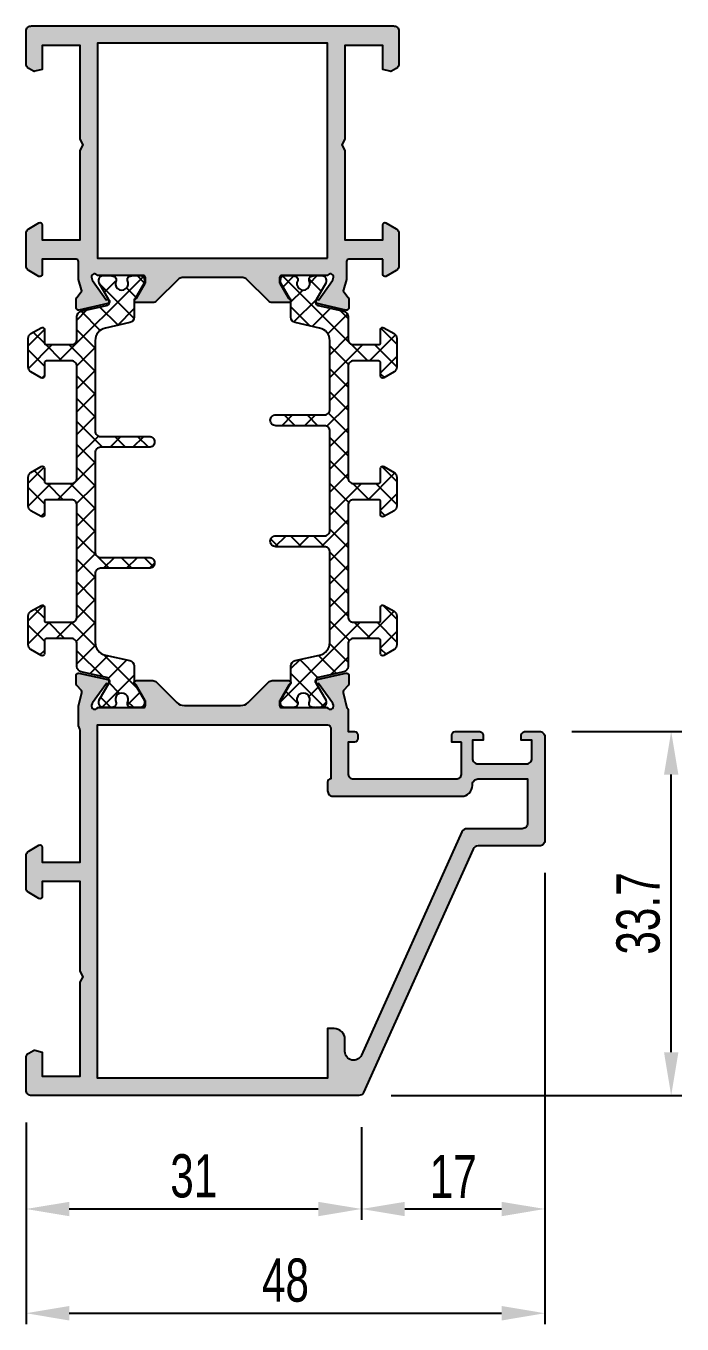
# Model space of a CAD drawing. Header units: millimetres. Extents: x -158 to 6343, y 4572 to 7765.
# Drawn here: x 3353.3 to 3414, y 5376.3 to 5496.4 of the extents above; entities that cross this region are included whole.
import ezdxf

# ---------------------------------------------------------------- set-up
doc = ezdxf.new("R2010")
doc.units = ezdxf.units.MM
doc.header["$LTSCALE"] = 0.2
for name, color, linetype in [('REYNAERS', 7, 'Continuous'), ('RI-DIMENSION', 7, 'Continuous'), ('RI-HATCH-PI', 4, 'Continuous'), ('RI-PROFILE', 7, 'Continuous')]:
    doc.layers.add(name, color=color, linetype=linetype)
doc.styles.add('T7', font='arial.ttf', dxfattribs={"width": 0.7})
doc.dimstyles.new('SCHAAL1OP1', dxfattribs={"dimscale": 0, "dimtxt": 2, "dimasz": 2, "dimexe": 0.5, "dimexo": 1.5, "dimgap": 0.5, "dimtad": 1, "dimdec": 1, "dimzin": 9, "dimdsep": 46, "dimtxsty": 'T7', "dimcen": 2.5, "dimclrd": 256, "dimclre": 256, "dimclrt": 256, "dimadec": 1, "dimazin": 2, "dimtfac": 1, "dimtdec": 1, "dimtmove": 0, "dimatfit": 3, "dimfxl": 1, "dimtolj": 1, "dimtzin": 9, "dimlwd": -1, "dimlwe": -1, "dimarcsym": 0})

# ---------------------------------------------------------------- blocks, each defined once
blk = doc.blocks.new('0000773R')
at = {"layer": 'RI-HATCH-PI'}
h = blk.add_hatch(dxfattribs=at)
h.set_pattern_fill('_U', color=256, scale=1.5, angle=225, style=0, double=1, pattern_type=0)
h.set_pattern_definition([(225, (101.2278, 346.5722), (1.06066, -1.06066), []), (315, (101.2278, 346.5722), (1.06066, 1.06066), [])])
edge = h.paths.add_edge_path()
edge.add_line((4.55, 16.4), (4.55, 20))
edge.add_line((4.55, 20), (4.55, 25.6))
edge.add_arc((4.05, 25.6), 0.5, 359.9999, 449.9999)
edge.add_line((4.05, 26.1), (-0.45, 26.1))
edge.add_arc((-0.45, 26.6), 0.5, 179.9999, 269.9999, ccw=False)
edge.add_arc((-0.45, 26.6), 0.5, 89.9999, 179.9999, ccw=False)
edge.add_line((-0.45, 27.1), (4.05, 27.1))
edge.add_arc((4.05, 27.6), 0.5, 269.9985, 359.9985)
edge.add_line((4.55, 27.6), (4.55, 33.97))
edge.add_arc((3.35, 33.97), 1.2, 359.9985, 437.5001)
edge.add_line((3.61, 35.14), (1.34, 35.64))
edge.add_arc((1.45, 36.13), 0.5, 180.0221, 257.5001, ccw=False)
edge.add_line((0.95, 36.13), (0.95, 37.61))
edge.add_arc((0.65, 37.61), 0.3, 0.0001, 30.0001)
edge.add_line((0.91, 37.76), (0.03, 39.29))
edge.add_arc((0.2, 39.39), 0.2, 180.0001, 210.0001, ccw=False)
edge.add_line((0, 39.39), (0, 39.6))
edge.add_arc((0.4, 39.6), 0.4, 90.0001, 180.0001, ccw=False)
edge.add_line((0.4, 40), (0.98, 40))
edge.add_arc((0.98, 39.8), 0.2, 79.7779, 90.0001, ccw=False)
edge.add_arc((2.1, 46), 6.1, 259.7779, 262.5937)
edge.add_arc((1.28, 39.65), 0.3, 0.0001, 82.5937, ccw=False)
edge.add_line((1.58, 39.65), (1.58, 39.54))
edge.add_arc((2.1, 39.25), 0.6, 151.0451, 388.9551)
edge.add_line((2.63, 39.54), (2.63, 39.65))
edge.add_arc((2.93, 39.65), 0.3, 97.4065, 180.0001, ccw=False)
edge.add_arc((2.1, 46), 6.1, 277.4065, 280.2223)
edge.add_arc((3.22, 39.8), 0.2, 90.0001, 100.2223, ccw=False)
edge.add_line((3.22, 40), (3.8, 40))
edge.add_arc((3.8, 39.6), 0.4, 0.0001, 90.0001, ccw=False)
edge.add_line((4.2, 39.6), (4.2, 39.39))
edge.add_arc((4, 39.39), 0.2, -29.9999, 0.0001, ccw=False)
edge.add_line((4.17, 39.29), (3.29, 37.76))
edge.add_arc((3.55, 37.61), 0.3, 150.0001, 180.0001)
edge.add_line((3.25, 37.61), (3.25, 37.51))
edge.add_arc((3.55, 37.51), 0.3, 180.1146, 257.5001)
edge.add_line((3.49, 37.21), (5.86, 36.69))
edge.add_arc((5.75, 36.2), 0.5, 0.0001, 77.5001, ccw=False)
edge.add_line((6.25, 36.2), (6.25, 34.1))
edge.add_arc((6.75, 34.1), 0.5, 179.9739, 269.9739)
edge.add_line((6.75, 33.6), (9.05, 33.6))
edge.add_arc((9.05, 33.8), 0.2, 270.0001, 360.0001)
edge.add_line((9.25, 33.8), (9.25, 35))
edge.add_arc((9.45, 35), 0.2, 60.0001, 180.0001, ccw=False)
edge.add_line((9.55, 35.17), (10.5, 34.62))
edge.add_arc((10.25, 34.19), 0.5, 0.0001, 60.0001, ccw=False)
edge.add_line((10.75, 34.19), (10.75, 31.51))
edge.add_arc((10.25, 31.51), 0.5, -59.9999, 0.0001, ccw=False)
edge.add_line((10.5, 31.08), (9.55, 30.53))
edge.add_arc((9.45, 30.7), 0.2, 180.0001, 300.0001, ccw=False)
edge.add_line((9.25, 30.7), (9.25, 31.9))
edge.add_arc((9.05, 31.9), 0.2, 0.0001, 90.0001)
edge.add_line((9.05, 32.1), (6.75, 32.1))
edge.add_arc((6.75, 31.6), 0.5, 90.0001, 180.0001)
edge.add_line((6.25, 31.6), (6.25, 21.25))
edge.add_arc((6.75, 21.25), 0.5, 180.0001, 270.0001)
edge.add_line((6.75, 20.75), (9.05, 20.75))
edge.add_arc((9.05, 20.95), 0.2, 270.0001, 360.0001)
edge.add_line((9.25, 20.95), (9.25, 22.15))
edge.add_arc((9.45, 22.15), 0.2, 60.0001, 180.0001, ccw=False)
edge.add_line((9.55, 22.32), (10.5, 21.77))
edge.add_arc((10.25, 21.34), 0.5, 0.0001, 60.0001, ccw=False)
edge.add_line((10.75, 21.34), (10.75, 20))
edge.add_line((10.75, 20), (10.75, 18.66))
edge.add_arc((10.25, 18.66), 0.5, 299.9999, 359.9999, ccw=False)
edge.add_line((10.5, 18.23), (9.55, 17.68))
edge.add_arc((9.45, 17.85), 0.2, 179.9999, 299.9999, ccw=False)
edge.add_line((9.25, 17.85), (9.25, 19.05))
edge.add_arc((9.05, 19.05), 0.2, 359.9999, 449.9999)
edge.add_line((9.05, 19.25), (6.75, 19.25))
edge.add_arc((6.75, 18.75), 0.5, 89.9999, 179.9999)
edge.add_line((6.25, 18.75), (6.25, 8.4))
edge.add_arc((6.75, 8.4), 0.5, 179.9999, 269.9999)
edge.add_line((6.75, 7.9), (9.05, 7.9))
edge.add_arc((9.05, 8.1), 0.2, 269.9999, 359.9999)
edge.add_line((9.25, 8.1), (9.25, 9.3))
edge.add_arc((9.45, 9.3), 0.2, 59.9999, 179.9999, ccw=False)
edge.add_line((9.55, 9.47), (10.5, 8.92))
edge.add_arc((10.25, 8.49), 0.5, -0.0001, 59.9999, ccw=False)
edge.add_line((10.75, 8.49), (10.75, 5.81))
edge.add_arc((10.25, 5.81), 0.5, 299.9999, 359.9999, ccw=False)
edge.add_line((10.5, 5.38), (9.55, 4.83))
edge.add_arc((9.45, 5), 0.2, 179.9999, 299.9999, ccw=False)
edge.add_line((9.25, 5), (9.25, 6.2))
edge.add_arc((9.05, 6.2), 0.2, 359.9999, 449.9999)
edge.add_line((9.05, 6.4), (6.75, 6.4))
edge.add_arc((6.75, 5.9), 0.5, 89.9999, 179.9999)
edge.add_line((6.25, 5.9), (6.25, 3.8))
edge.add_arc((5.75, 3.8), 0.5, 282.4999, 359.9999, ccw=False)
edge.add_line((5.86, 3.31), (3.49, 2.79))
edge.add_arc((3.55, 2.49), 0.3, 102.4999, 179.8854)
edge.add_line((3.25, 2.49), (3.25, 2.39))
edge.add_arc((3.55, 2.39), 0.3, 179.9999, 209.9999)
edge.add_line((3.29, 2.24), (4.17, 0.71))
edge.add_arc((4, 0.61), 0.2, -0.0001, 29.9999, ccw=False)
edge.add_line((4.2, 0.61), (4.2, 0.4))
edge.add_arc((3.8, 0.4), 0.4, 269.9999, 359.9999, ccw=False)
edge.add_line((3.8, 0), (3.22, 0))
edge.add_arc((3.22, 0.2), 0.2, 259.7777, 269.9999, ccw=False)
edge.add_arc((2.1, -6), 6.1, 79.7777, 82.5935)
edge.add_arc((2.93, 0.35), 0.3, 179.9999, 262.5935, ccw=False)
edge.add_line((2.63, 0.35), (2.63, 0.46))
edge.add_arc((2.1, 0.75), 0.6, 331.0449, 568.9549)
edge.add_line((1.58, 0.46), (1.58, 0.35))
edge.add_arc((1.28, 0.35), 0.3, 277.4063, 359.9999, ccw=False)
edge.add_arc((2.1, -6), 6.1, 97.4063, 100.2221)
edge.add_arc((0.98, 0.2), 0.2, 269.9999, 280.2221, ccw=False)
edge.add_line((0.98, 0), (0.4, 0))
edge.add_arc((0.4, 0.4), 0.4, 179.9999, 269.9999, ccw=False)
edge.add_line((0, 0.4), (0, 0.61))
edge.add_arc((0.2, 0.61), 0.2, 149.9999, 179.9999, ccw=False)
edge.add_line((0.03, 0.71), (0.91, 2.24))
edge.add_arc((0.65, 2.39), 0.3, 329.9999, 359.9999)
edge.add_line((0.95, 2.39), (0.95, 3.87))
edge.add_arc((1.45, 3.87), 0.5, 102.4999, 179.982, ccw=False)
edge.add_line((1.34, 4.36), (3.61, 4.86))
edge.add_arc((3.35, 6.03), 1.2, 282.4999, 360.001)
edge.add_line((4.55, 6.03), (4.55, 14.4))
edge.add_arc((4.05, 14.4), 0.5, 0.001, 90.001)
edge.add_line((4.05, 14.9), (-0.45, 14.9))
edge.add_arc((-0.45, 15.4), 0.5, 179.9999, 269.9999, ccw=False)
edge.add_arc((-0.45, 15.4), 0.5, 89.9999, 179.9999, ccw=False)
edge.add_line((-0.45, 15.9), (4.05, 15.9))
edge.add_arc((4.05, 16.4), 0.5, 269.9999, 359.9999)
at = {"layer": 'RI-PROFILE', "transparency": 33554687}
blk.add_lwpolyline([(4.55, 16.4), (4.55, 20), (4.55, 25.6, 0.414214), (4.05, 26.1), (-0.45, 26.1, -0.414214), (-0.95, 26.6, -0.414214), (-0.45, 27.1), (4.05, 27.1, 0.414214), (4.55, 27.6), (4.55, 33.97, 0.351673), (3.61, 35.14), (1.34, 35.64, -0.351557), (0.95, 36.13), (0.95, 37.61, 0.131652), (0.91, 37.76), (0.03, 39.29, -0.131652), (0, 39.39), (0, 39.6, -0.414214), (0.4, 40), (0.98, 40, -0.044632), (1.02, 40, 0.012287), (1.31, 39.95, -0.37684), (1.58, 39.65), (1.58, 39.54, 1.69614), (2.63, 39.54), (2.63, 39.65, -0.37684), (2.89, 39.95, 0.012287), (3.18, 40, -0.044632), (3.22, 40), (3.8, 40, -0.414214), (4.2, 39.6), (4.2, 39.39, -0.131652), (4.17, 39.29), (3.29, 37.76, 0.131652), (3.25, 37.61), (3.25, 37.51, 0.351104), (3.49, 37.21), (5.86, 36.69, -0.351665), (6.25, 36.2), (6.25, 34.1, 0.414214), (6.75, 33.6), (9.05, 33.6, 0.414214), (9.25, 33.8), (9.25, 35, -0.57735), (9.55, 35.17), (10.5, 34.62, -0.267949), (10.75, 34.19), (10.75, 31.51, -0.267949), (10.5, 31.08), (9.55, 30.53, -0.57735), (9.25, 30.7), (9.25, 31.9, 0.414214), (9.05, 32.1), (6.75, 32.1, 0.414214), (6.25, 31.6), (6.25, 21.25, 0.414214), (6.75, 20.75), (9.05, 20.75, 0.414214), (9.25, 20.95), (9.25, 22.15, -0.57735), (9.55, 22.32), (10.5, 21.77, -0.267949), (10.75, 21.34), (10.75, 20), (10.75, 18.66, -0.267949), (10.5, 18.23), (9.55, 17.68, -0.57735), (9.25, 17.85), (9.25, 19.05, 0.414214), (9.05, 19.25), (6.75, 19.25, 0.414214), (6.25, 18.75), (6.25, 8.4, 0.414214), (6.75, 7.9), (9.05, 7.9, 0.414214), (9.25, 8.1), (9.25, 9.3, -0.57735), (9.55, 9.47), (10.5, 8.92, -0.267949), (10.75, 8.49), (10.75, 5.81, -0.267949), (10.5, 5.38), (9.55, 4.83, -0.57735), (9.25, 5), (9.25, 6.2, 0.414214), (9.05, 6.4), (6.75, 6.4, 0.414214), (6.25, 5.9), (6.25, 3.8, -0.351665), (5.86, 3.31), (3.49, 2.79, 0.351104), (3.25, 2.49), (3.25, 2.39, 0.131652), (3.29, 2.24), (4.17, 0.71, -0.131652), (4.2, 0.61), (4.2, 0.4, -0.414214), (3.8, 0), (3.22, 0, -0.044632), (3.18, 0, 0.012287), (2.89, 0.05, -0.37684), (2.63, 0.35), (2.63, 0.46, 1.69614), (1.58, 0.46), (1.58, 0.35, -0.37684), (1.31, 0.05, 0.012287), (1.02, 0, -0.044632), (0.98, 0), (0.4, 0, -0.414214), (0, 0.4), (0, 0.61, -0.131652), (0.03, 0.71), (0.91, 2.24, 0.131652), (0.95, 2.39), (0.95, 3.87, -0.351577), (1.34, 4.36), (3.61, 4.86, 0.35167), (4.55, 6.03), (4.55, 14.4, 0.414214), (4.05, 14.9), (-0.45, 14.9, -0.414214), (-0.95, 15.4, -0.414214), (-0.45, 15.9), (4.05, 15.9, 0.414214)], format="xyb", close=True, dxfattribs=at)
blk = doc.blocks.new('0000773L')
at = {"layer": 'RI-HATCH-PI'}
h = blk.add_hatch(dxfattribs=at)
h.set_pattern_fill('_U', color=256, scale=1.5, angle=45, style=0, double=1, pattern_type=0)
h.set_pattern_definition([(45, (-101.2278, -306.572), (-1.06066, 1.06066), []), (135, (-101.2278, -306.572), (-1.06066, -1.06066), [])])
edge = h.paths.add_edge_path()
edge.add_line((-4.55, 23.6), (-4.55, 20))
edge.add_line((-4.55, 20), (-4.55, 14.4))
edge.add_arc((-4.05, 14.4), 0.5, 179.9999, 269.9999)
edge.add_line((-4.05, 13.9), (0.45, 13.9))
edge.add_arc((0.45, 13.4), 0.5, -0.0001, 89.9999, ccw=False)
edge.add_arc((0.45, 13.4), 0.5, 269.9999, 359.9999, ccw=False)
edge.add_line((0.45, 12.9), (-4.05, 12.9))
edge.add_arc((-4.05, 12.4), 0.5, 89.9985, 179.9985)
edge.add_line((-4.55, 12.4), (-4.55, 6.03))
edge.add_arc((-3.35, 6.03), 1.2, 179.9985, 257.5001)
edge.add_line((-3.61, 4.86), (-1.34, 4.36))
edge.add_arc((-1.45, 3.87), 0.5, 0.0221, 77.5001, ccw=False)
edge.add_line((-0.95, 3.87), (-0.95, 2.39))
edge.add_arc((-0.65, 2.39), 0.3, 180.0001, 210.0001)
edge.add_line((-0.91, 2.24), (-0.03, 0.71))
edge.add_arc((-0.2, 0.61), 0.2, 0.0001, 30.0001, ccw=False)
edge.add_line((0, 0.61), (0, 0.4))
edge.add_arc((-0.4, 0.4), 0.4, -89.9999, 0.0001, ccw=False)
edge.add_line((-0.4, 0), (-0.98, 0))
edge.add_arc((-0.98, 0.2), 0.2, 259.7779, 270.0001, ccw=False)
edge.add_arc((-2.1, -6), 6.1, 79.7779, 82.5937)
edge.add_arc((-1.27, 0.35), 0.3, 180.0001, 262.5937, ccw=False)
edge.add_line((-1.57, 0.35), (-1.57, 0.46))
edge.add_arc((-2.1, 0.75), 0.6, 331.0451, 568.9551)
edge.add_line((-2.62, 0.46), (-2.62, 0.35))
edge.add_arc((-2.92, 0.35), 0.3, -82.5935, 0.0001, ccw=False)
edge.add_arc((-2.1, -6), 6.1, 97.4065, 100.2223)
edge.add_arc((-3.22, 0.2), 0.2, 270.0001, 280.2223, ccw=False)
edge.add_line((-3.22, 0), (-3.8, 0))
edge.add_arc((-3.8, 0.4), 0.4, 180.0001, 270.0001, ccw=False)
edge.add_line((-4.2, 0.4), (-4.2, 0.61))
edge.add_arc((-4, 0.61), 0.2, 150.0001, 180.0001, ccw=False)
edge.add_line((-4.17, 0.71), (-3.29, 2.24))
edge.add_arc((-3.55, 2.39), 0.3, 330.0001, 360.0001)
edge.add_line((-3.25, 2.39), (-3.25, 2.49))
edge.add_arc((-3.55, 2.49), 0.3, 0.1146, 77.5001)
edge.add_line((-3.49, 2.79), (-5.86, 3.31))
edge.add_arc((-5.75, 3.8), 0.5, 180.0001, 257.5001, ccw=False)
edge.add_line((-6.25, 3.8), (-6.25, 5.9))
edge.add_arc((-6.75, 5.9), 0.5, 359.9739, 449.9739)
edge.add_line((-6.75, 6.4), (-9.05, 6.4))
edge.add_arc((-9.05, 6.2), 0.2, 90.0001, 180.0001)
edge.add_line((-9.25, 6.2), (-9.25, 5))
edge.add_arc((-9.45, 5), 0.2, -119.9999, 0.0001, ccw=False)
edge.add_line((-9.55, 4.83), (-10.5, 5.38))
edge.add_arc((-10.25, 5.81), 0.5, 180.0001, 240.0001, ccw=False)
edge.add_line((-10.75, 5.81), (-10.75, 8.49))
edge.add_arc((-10.25, 8.49), 0.5, 120.0001, 180.0001, ccw=False)
edge.add_line((-10.5, 8.92), (-9.55, 9.47))
edge.add_arc((-9.45, 9.3), 0.2, 0.0001, 120.0001, ccw=False)
edge.add_line((-9.25, 9.3), (-9.25, 8.1))
edge.add_arc((-9.05, 8.1), 0.2, 180.0001, 270.0001)
edge.add_line((-9.05, 7.9), (-6.75, 7.9))
edge.add_arc((-6.75, 8.4), 0.5, 270.0001, 360.0001)
edge.add_line((-6.25, 8.4), (-6.25, 18.75))
edge.add_arc((-6.75, 18.75), 0.5, 0.0001, 90.0001)
edge.add_line((-6.75, 19.25), (-9.05, 19.25))
edge.add_arc((-9.05, 19.05), 0.2, 90.0001, 180.0001)
edge.add_line((-9.25, 19.05), (-9.25, 17.85))
edge.add_arc((-9.45, 17.85), 0.2, -119.9999, 0.0001, ccw=False)
edge.add_line((-9.55, 17.68), (-10.5, 18.23))
edge.add_arc((-10.25, 18.66), 0.5, 180.0001, 240.0001, ccw=False)
edge.add_line((-10.75, 18.66), (-10.75, 20))
edge.add_line((-10.75, 20), (-10.75, 21.34))
edge.add_arc((-10.25, 21.34), 0.5, 119.9999, 179.9999, ccw=False)
edge.add_line((-10.5, 21.77), (-9.55, 22.32))
edge.add_arc((-9.45, 22.15), 0.2, -0.0001, 119.9999, ccw=False)
edge.add_line((-9.25, 22.15), (-9.25, 20.95))
edge.add_arc((-9.05, 20.95), 0.2, 179.9999, 269.9999)
edge.add_line((-9.05, 20.75), (-6.75, 20.75))
edge.add_arc((-6.75, 21.25), 0.5, 269.9999, 359.9999)
edge.add_line((-6.25, 21.25), (-6.25, 31.6))
edge.add_arc((-6.75, 31.6), 0.5, 359.9999, 449.9999)
edge.add_line((-6.75, 32.1), (-9.05, 32.1))
edge.add_arc((-9.05, 31.9), 0.2, 89.9999, 179.9999)
edge.add_line((-9.25, 31.9), (-9.25, 30.7))
edge.add_arc((-9.45, 30.7), 0.2, 239.9999, 359.9999, ccw=False)
edge.add_line((-9.55, 30.53), (-10.5, 31.08))
edge.add_arc((-10.25, 31.51), 0.5, 179.9999, 239.9999, ccw=False)
edge.add_line((-10.75, 31.51), (-10.75, 34.19))
edge.add_arc((-10.25, 34.19), 0.5, 119.9999, 179.9999, ccw=False)
edge.add_line((-10.5, 34.62), (-9.55, 35.17))
edge.add_arc((-9.45, 35), 0.2, -0.0001, 119.9999, ccw=False)
edge.add_line((-9.25, 35), (-9.25, 33.8))
edge.add_arc((-9.05, 33.8), 0.2, 179.9999, 269.9999)
edge.add_line((-9.05, 33.6), (-6.75, 33.6))
edge.add_arc((-6.75, 34.1), 0.5, 269.9999, 359.9999)
edge.add_line((-6.25, 34.1), (-6.25, 36.2))
edge.add_arc((-5.75, 36.2), 0.5, 102.4999, 179.9999, ccw=False)
edge.add_line((-5.86, 36.69), (-3.49, 37.21))
edge.add_arc((-3.55, 37.51), 0.3, 282.4999, 359.8854)
edge.add_line((-3.25, 37.51), (-3.25, 37.61))
edge.add_arc((-3.55, 37.61), 0.3, 359.9999, 389.9999)
edge.add_line((-3.29, 37.76), (-4.17, 39.29))
edge.add_arc((-4, 39.39), 0.2, 179.9999, 209.9999, ccw=False)
edge.add_line((-4.2, 39.39), (-4.2, 39.6))
edge.add_arc((-3.8, 39.6), 0.4, 89.9999, 179.9999, ccw=False)
edge.add_line((-3.8, 40), (-3.22, 40))
edge.add_arc((-3.22, 39.8), 0.2, 79.7777, 89.9999, ccw=False)
edge.add_arc((-2.1, 46), 6.1, 259.7777, 262.5935)
edge.add_arc((-2.92, 39.65), 0.3, -0.0001, 82.5935, ccw=False)
edge.add_line((-2.62, 39.65), (-2.62, 39.54))
edge.add_arc((-2.1, 39.25), 0.6, 151.0449, 388.9549)
edge.add_line((-1.57, 39.54), (-1.57, 39.65))
edge.add_arc((-1.27, 39.65), 0.3, 97.4063, 179.9999, ccw=False)
edge.add_arc((-2.1, 46), 6.1, 277.4063, 280.2221)
edge.add_arc((-0.98, 39.8), 0.2, 89.9999, 100.2221, ccw=False)
edge.add_line((-0.98, 40), (-0.4, 40))
edge.add_arc((-0.4, 39.6), 0.4, -0.0001, 89.9999, ccw=False)
edge.add_line((0, 39.6), (0, 39.39))
edge.add_arc((-0.2, 39.39), 0.2, 329.9999, 359.9999, ccw=False)
edge.add_line((-0.03, 39.29), (-0.91, 37.76))
edge.add_arc((-0.65, 37.61), 0.3, 149.9999, 179.9999)
edge.add_line((-0.95, 37.61), (-0.95, 36.13))
edge.add_arc((-1.45, 36.13), 0.5, 282.4999, 359.982, ccw=False)
edge.add_line((-1.34, 35.64), (-3.61, 35.14))
edge.add_arc((-3.35, 33.97), 1.2, 102.4999, 180.001)
edge.add_line((-4.55, 33.97), (-4.55, 25.6))
edge.add_arc((-4.05, 25.6), 0.5, 180.001, 270.001)
edge.add_line((-4.05, 25.1), (0.45, 25.1))
edge.add_arc((0.45, 24.6), 0.5, -0.0001, 89.9999, ccw=False)
edge.add_arc((0.45, 24.6), 0.5, 269.9999, 359.9999, ccw=False)
edge.add_line((0.45, 24.1), (-4.05, 24.1))
edge.add_arc((-4.05, 23.6), 0.5, 89.9999, 179.9999)
at = {"layer": 'RI-PROFILE', "transparency": 33554687}
blk.add_lwpolyline([(-4.55, 23.6), (-4.55, 20), (-4.55, 14.4, 0.414214), (-4.05, 13.9), (0.45, 13.9, -0.414214), (0.95, 13.4, -0.414214), (0.45, 12.9), (-4.05, 12.9, 0.414214), (-4.55, 12.4), (-4.55, 6.03, 0.351673), (-3.61, 4.86), (-1.34, 4.36, -0.351557), (-0.95, 3.87), (-0.95, 2.39, 0.131652), (-0.91, 2.24), (-0.03, 0.71, -0.131652), (0, 0.61), (0, 0.4, -0.414214), (-0.4, 0), (-0.98, 0, -0.044632), (-1.02, 0, 0.012287), (-1.31, 0.05, -0.37684), (-1.57, 0.35), (-1.57, 0.46, 1.69614), (-2.62, 0.46), (-2.62, 0.35, -0.37684), (-2.89, 0.05, 0.012287), (-3.18, 0, -0.044632), (-3.22, 0), (-3.8, 0, -0.414214), (-4.2, 0.4), (-4.2, 0.61, -0.131652), (-4.17, 0.71), (-3.29, 2.24, 0.131652), (-3.25, 2.39), (-3.25, 2.49, 0.351104), (-3.49, 2.79), (-5.86, 3.31, -0.351665), (-6.25, 3.8), (-6.25, 5.9, 0.414214), (-6.75, 6.4), (-9.05, 6.4, 0.414214), (-9.25, 6.2), (-9.25, 5, -0.57735), (-9.55, 4.83), (-10.5, 5.38, -0.267949), (-10.75, 5.81), (-10.75, 8.49, -0.267949), (-10.5, 8.92), (-9.55, 9.47, -0.57735), (-9.25, 9.3), (-9.25, 8.1, 0.414214), (-9.05, 7.9), (-6.75, 7.9, 0.414214), (-6.25, 8.4), (-6.25, 18.75, 0.414214), (-6.75, 19.25), (-9.05, 19.25, 0.414214), (-9.25, 19.05), (-9.25, 17.85, -0.57735), (-9.55, 17.68), (-10.5, 18.23, -0.267949), (-10.75, 18.66), (-10.75, 20), (-10.75, 21.34, -0.267949), (-10.5, 21.77), (-9.55, 22.32, -0.57735), (-9.25, 22.15), (-9.25, 20.95, 0.414214), (-9.05, 20.75), (-6.75, 20.75, 0.414214), (-6.25, 21.25), (-6.25, 31.6, 0.414214), (-6.75, 32.1), (-9.05, 32.1, 0.414214), (-9.25, 31.9), (-9.25, 30.7, -0.57735), (-9.55, 30.53), (-10.5, 31.08, -0.267949), (-10.75, 31.51), (-10.75, 34.19, -0.267949), (-10.5, 34.62), (-9.55, 35.17, -0.57735), (-9.25, 35), (-9.25, 33.8, 0.414214), (-9.05, 33.6), (-6.75, 33.6, 0.414214), (-6.25, 34.1), (-6.25, 36.2, -0.351665), (-5.86, 36.69), (-3.49, 37.21, 0.351104), (-3.25, 37.51), (-3.25, 37.61, 0.131652), (-3.29, 37.76), (-4.17, 39.29, -0.131652), (-4.2, 39.39), (-4.2, 39.6, -0.414214), (-3.8, 40), (-3.22, 40, -0.044632), (-3.18, 40, 0.012287), (-2.89, 39.95, -0.37684), (-2.62, 39.65), (-2.62, 39.54, 1.69614), (-1.57, 39.54), (-1.57, 39.65, -0.37684), (-1.31, 39.95, 0.012287), (-1.02, 40, -0.044632), (-0.98, 40), (-0.4, 40, -0.414214), (0, 39.6), (0, 39.39, -0.131652), (-0.03, 39.29), (-0.91, 37.76, 0.131652), (-0.95, 37.61), (-0.95, 36.13, -0.351577), (-1.34, 35.64), (-3.61, 35.14, 0.35167), (-4.55, 33.97), (-4.55, 25.6, 0.414214), (-4.05, 25.1), (0.45, 25.1, -0.414214), (0.95, 24.6, -0.414214), (0.45, 24.1), (-4.05, 24.1, 0.414214)], format="xyb", close=True, dxfattribs=at)
blk = doc.blocks.new('4I30083')
at = {"layer": 'RI-PROFILE'}
blk.add_lwpolyline([(33, 77.4), (29.85, 77.4, 0.414213), (29.65, 77.2), (29.65, 75.52), (29.36, 74.57, 0.244698), (29.39, 74.38), (29.8, 73.86, -0.172618), (29.85, 73.73), (29.85, 72.9, -0.479614), (29.6, 72.7), (26.92, 73.3, -1.238312), (27.09, 73.65), (28.36, 75.44, 0.080897), (28.39, 75.5), (28.45, 75.75, 0.767327), (27.89, 75.9), (23.65, 75.9, 0.414214), (23.45, 75.7), (23.45, 75.28, 0.131652), (23.48, 75.18), (24.28, 73.8, -0.999998), (24.28, 73.4), (22.78, 73.4, -0.198912), (22.42, 73.54), (20.41, 75.55, 0.198912), (20.06, 75.7), (14.44, 75.7, 0.198912), (14.09, 75.55), (12.08, 73.54, -0.198912), (11.72, 73.4), (10.22, 73.4, -0.999998), (10.22, 73.8), (11.02, 75.18, 0.131652), (11.05, 75.28), (11.05, 75.7, 0.414214), (10.85, 75.9), (6.61, 75.9, 0.767327), (6.05, 75.75), (6.11, 75.5, 0.080897), (6.14, 75.44), (7.41, 73.65, -1.238312), (7.58, 73.3), (4.9, 72.7, -0.479614), (4.65, 72.9), (4.65, 73.73, -0.172618), (4.7, 73.86), (5.11, 74.38, 0.244698), (5.14, 74.57), (4.85, 75.52), (4.85, 77.2, 0.414213), (4.65, 77.4), (1.5, 77.4), (1.5, 76, -0.57735), (1.2, 75.82), (0.25, 76.37, -0.267949), (0, 76.8), (0, 79.79, -0.267949), (0.25, 80.22), (1.2, 80.77, -0.57735), (1.5, 80.6), (1.5, 79.2), (5, 79.2), (5, 87.48), (5.3, 88), (5, 88.52), (5, 97.2), (1.5, 97.2), (1.5, 94.98), (0.83, 94.8, -0.198912), (0.68, 94.82), (0.25, 95.07, -0.267949), (0, 95.5), (0, 98.5, -0.414214), (0.5, 99), (34, 99, -0.414214), (34.5, 98.5), (34.5, 95.5, -0.267949), (34.25, 95.07), (33.82, 94.82, -0.198912), (33.67, 94.8), (33, 94.98), (33, 97.2), (29.5, 97.2), (29.5, 88.52), (29.2, 88), (29.5, 87.48), (29.5, 79.2), (33, 79.2), (33, 80.6, -0.57735), (33.3, 80.77), (34.25, 80.22, -0.267949), (34.5, 79.79), (34.5, 76.8, -0.267949), (34.25, 76.37), (33.3, 75.82, -0.57735), (33, 76)], format="xyb", close=True, dxfattribs=at)
blk.add_lwpolyline([(27.9, 77.5), (27.9, 97.4), (6.6, 97.4), (6.6, 77.5)], close=True, dxfattribs=at)
blk = doc.blocks.new('4E30083')
at = {"layer": 'RI-PROFILE'}
for points in [[(40.3, 32.7), (39.4, 32.7), (39.4, 33.4, -0.414214), (39.7, 33.7), (41.9, 33.7, -0.414214), (42.3, 33.3), (42.3, 32.9), (41.3, 32.9), (41.3, 31.2, 0.414214), (41.8, 30.7), (46.3, 30.7, 0.414214), (46.8, 31.2), (46.8, 32.9), (45.8, 32.9), (45.8, 33.3, -0.414214), (46.2, 33.7), (47.5, 33.7, -0.414214), (48, 33.2), (48, 23.6, -0.414214), (47.5, 23.1), (41.82, 23.1, 0.296064), (41.37, 22.8), (31.23, 0.29, -0.295071), (30.78, 0), (0.5, 0, -0.414214), (0, 0.5), (0, 3.49, -0.267949), (0.25, 3.93), (0.68, 4.17, -0.198912), (0.83, 4.19), (1.5, 4.01), (1.5, 1.8), (5, 1.8), (5, 10.48), (5.3, 11), (5, 11.52), (5, 19.8), (1.5, 19.8), (1.5, 18.4, -0.57735), (1.2, 18.23), (0.25, 18.78, -0.267949), (0, 19.21), (0, 22.19, -0.267949), (0.25, 22.62), (1.2, 23.17, -0.57735), (1.5, 23), (1.5, 21.6), (5, 21.6), (5, 33.8, 0.198912), (4.85, 34.15), (4.85, 36.05), (5.16, 37.29, 0.263193), (5.12, 37.48), (4.71, 37.94, -0.185256), (4.65, 38.07), (4.65, 38.9, -0.479656), (4.9, 39.09), (7.58, 38.5, -1.178332), (7.43, 38.13), (6.14, 36.36, 0.083094), (6.11, 36.3), (6.06, 36.14, 0.892534), (6.61, 35.9), (10.85, 35.9, 0.414214), (11.05, 36.1), (11.05, 36.47, 0.131652), (11.02, 36.57), (10.2, 38, -1), (10.2, 38.4), (11.72, 38.4, -0.198912), (12.08, 38.25), (13.94, 36.39, 0.198912), (14.65, 36.1), (19.85, 36.1, 0.198912), (20.56, 36.39), (22.42, 38.25, -0.198912), (22.78, 38.4), (24.3, 38.4, -1), (24.3, 38), (23.48, 36.57, 0.131652), (23.45, 36.47), (23.45, 36.1, 0.414214), (23.65, 35.9), (27.89, 35.9, 0.892534), (28.44, 36.14), (28.39, 36.3, 0.083094), (28.36, 36.36), (27.07, 38.13, -1.178332), (26.92, 38.5), (29.6, 39.09, -0.479656), (29.85, 38.9), (29.85, 38.07, -0.185256), (29.79, 37.94), (29.38, 37.48, 0.263193), (29.34, 37.29), (29.69, 35.88, -0.278153), (29.8, 35.7), (29.8, 33.7), (30.4, 33.7, -0.414214), (30.7, 33.4), (30.7, 33, -0.414213), (30.4, 32.7), (29.8, 32.7), (29.8, 29.8, 0.414214), (30.3, 29.3), (39.8, 29.3, 0.414214), (40.3, 29.8)], [(40.33, 24.41), (31.03, 3.74, -0.808046), (29.5, 4.07), (29.5, 5.2, 0.414214), (28.5, 6.2), (27.9, 6.2), (27.9, 1.6), (6.6, 1.6), (6.6, 34.3), (27.9, 34.3, -0.414214), (28.2, 34), (28.2, 29.3, 0.4147), (27.9, 29), (27.9, 28.2, 0.414214), (28.4, 27.7), (40.3, 27.7, 0.414214), (41.3, 28.7), (41.3, 28.8, -0.414214), (41.8, 29.3), (46.4, 29.3), (46.4, 25.2, -0.414214), (45.9, 24.7), (40.79, 24.7, 0.295071)]]:
    blk.add_lwpolyline(points, format="xyb", close=True, dxfattribs=at)
blk = doc.blocks.new('4030083B')
for name, p in [('4I30083', (0, 0)), ('0000773L', (10.95, 35.9)), ('0000773R', (23.55, 35.9)), ('4E30083', (0, 0))]:
    blk.add_blockref(name, p)
blk = doc.blocks.new('*D42')
at = {"layer": 'Defpoints', "color": 0, "transparency": 16777216}
for p in [(3401.34, 5421), (3353.34, 5397.9), (3401.34, 5377.25)]:
    blk.add_point(p, dxfattribs=at)
at = {"layer": 'RI-DIMENSION', "color": 7, "transparency": 16777216}
for p, q in [((3401.34, 5418), (3401.34, 5376.25)), ((3353.34, 5394.9), (3353.34, 5376.25)), ((3357.34, 5377.25), (3397.34, 5377.25))]:
    blk.add_line(p, q, dxfattribs=at)
for points in [[(3357.34, 5377.92), (3357.34, 5376.58), (3353.34, 5377.25)], [(3397.34, 5377.92), (3397.34, 5376.58), (3401.34, 5377.25)]]:
    blk.add_solid(points, dxfattribs=at)
at = {"layer": 'RI-DIMENSION', "transparency": 16777216, "insert": (3377.34, 5380.29), "char_height": 4, "attachment_point": 5, "style": 'T7'}
blk.add_mtext('\\A1;48', dxfattribs=at)
blk = doc.blocks.new('*D43')
at = {"layer": 'Defpoints', "color": 0, "transparency": 16777216}
for p in [(3353.34, 5397.9), (3384.38, 5397.48), (3384.38, 5386.9)]:
    blk.add_point(p, dxfattribs=at)
at = {"layer": 'RI-DIMENSION', "color": 7, "transparency": 16777216}
for p, q in [((3353.34, 5394.9), (3353.34, 5385.9)), ((3384.38, 5394.48), (3384.38, 5385.9)), ((3357.34, 5386.9), (3380.38, 5386.9))]:
    blk.add_line(p, q, dxfattribs=at)
for points in [[(3357.34, 5387.56), (3357.34, 5386.23), (3353.34, 5386.9)], [(3380.38, 5387.56), (3380.38, 5386.23), (3384.38, 5386.9)]]:
    blk.add_solid(points, dxfattribs=at)
at = {"layer": 'RI-DIMENSION', "transparency": 16777216, "insert": (3368.86, 5389.94), "char_height": 4, "attachment_point": 5, "style": 'T7'}
blk.add_mtext('\\A1;31', dxfattribs=at)
blk = doc.blocks.new('*D44')
at = {"layer": 'Defpoints', "color": 0, "transparency": 16777216}
for p in [(3401.34, 5421), (3384.38, 5397.48), (3401.34, 5386.9)]:
    blk.add_point(p, dxfattribs=at)
at = {"layer": 'RI-DIMENSION', "color": 7, "transparency": 16777216}
for p, q in [((3401.34, 5418), (3401.34, 5385.9)), ((3384.38, 5394.48), (3384.38, 5385.9)), ((3388.38, 5386.9), (3397.34, 5386.9))]:
    blk.add_line(p, q, dxfattribs=at)
for points in [[(3388.38, 5387.56), (3388.38, 5386.23), (3384.38, 5386.9)], [(3397.34, 5387.56), (3397.34, 5386.23), (3401.34, 5386.9)]]:
    blk.add_solid(points, dxfattribs=at)
at = {"layer": 'RI-DIMENSION', "transparency": 16777216, "insert": (3392.86, 5389.91), "char_height": 4, "attachment_point": 5, "style": 'T7'}
blk.add_mtext('\\A1;17', dxfattribs=at)
blk = doc.blocks.new('*D45')
at = {"layer": 'Defpoints', "color": 0, "transparency": 16777216}
for p in [(3400.84, 5431.1), (3413.02, 5431.1), (3384.11, 5397.4)]:
    blk.add_point(p, dxfattribs=at)
at = {"layer": 'RI-DIMENSION', "color": 7, "transparency": 16777216}
for p, q in [((3403.84, 5431.1), (3414.02, 5431.1)), ((3413.02, 5401.4), (3413.02, 5427.1)), ((3387.11, 5397.4), (3414.02, 5397.4))]:
    blk.add_line(p, q, dxfattribs=at)
for points in [[(3412.36, 5427.1), (3413.69, 5427.1), (3413.02, 5431.1)], [(3412.36, 5401.4), (3413.69, 5401.4), (3413.02, 5397.4)]]:
    blk.add_solid(points, dxfattribs=at)
at = {"layer": 'RI-DIMENSION', "transparency": 16777216, "insert": (3409.98, 5414.25), "char_height": 4, "attachment_point": 5, "rotation": 90, "style": 'T7'}
blk.add_mtext('\\A1;33.7', dxfattribs=at)

msp = doc.modelspace()

# ---------------------------------------------------------------- hatches: boundary and pattern name
at = {"layer": 'REYNAERS'}
h = msp.add_hatch(color=256, dxfattribs=at)
h.dxf.hatch_style = 1
edge = h.paths.add_edge_path(flags=16)
edge.add_line((3393.67, 5421.8), (3384.37, 5401.14))
edge.add_arc((3383.64, 5401.47), 0.8, 180, 335.7593, ccw=False)
edge.add_line((3382.84, 5401.47), (3382.84, 5402.6))
edge.add_arc((3381.84, 5402.6), 1, 0, 90)
edge.add_line((3381.84, 5403.6), (3381.24, 5403.6))
edge.add_line((3381.24, 5403.6), (3381.24, 5399))
edge.add_line((3381.24, 5399), (3359.94, 5399))
edge.add_line((3359.94, 5399), (3359.94, 5431.7))
edge.add_line((3359.94, 5431.7), (3381.24, 5431.7))
edge.add_arc((3381.24, 5431.4), 0.3, 0, 90, ccw=False)
edge.add_line((3381.54, 5431.4), (3381.54, 5426.7))
edge.add_arc((3381.54, 5426.4), 0.3, 89.9047, 179.9999)
edge.add_line((3381.24, 5426.4), (3381.24, 5425.6))
edge.add_arc((3381.74, 5425.6), 0.5, 180, 270)
edge.add_line((3381.74, 5425.1), (3393.64, 5425.1))
edge.add_arc((3393.64, 5426.1), 1, 270, 360)
edge.add_line((3394.64, 5426.1), (3394.64, 5426.2))
edge.add_arc((3395.14, 5426.2), 0.5, 90, 180, ccw=False)
edge.add_line((3395.14, 5426.7), (3399.74, 5426.7))
edge.add_line((3399.74, 5426.7), (3399.74, 5422.6))
edge.add_arc((3399.24, 5422.6), 0.5, -90, 0, ccw=False)
edge.add_line((3399.24, 5422.1), (3394.13, 5422.1))
edge.add_arc((3394.13, 5421.6), 0.5, 90, 155.7593)
edge = h.paths.add_edge_path()
edge.add_line((3393.64, 5430.1), (3392.74, 5430.1))
edge.add_line((3392.74, 5430.1), (3392.74, 5430.8))
edge.add_arc((3393.04, 5430.8), 0.3, 90, 180, ccw=False)
edge.add_line((3393.04, 5431.1), (3395.24, 5431.1))
edge.add_arc((3395.24, 5430.7), 0.4, 0, 90, ccw=False)
edge.add_line((3395.64, 5430.7), (3395.64, 5430.3))
edge.add_line((3395.64, 5430.3), (3394.64, 5430.3))
edge.add_line((3394.64, 5430.3), (3394.64, 5428.6))
edge.add_arc((3395.14, 5428.6), 0.5, 180, 270)
edge.add_line((3395.14, 5428.1), (3399.64, 5428.1))
edge.add_arc((3399.64, 5428.6), 0.5, 270, 360)
edge.add_line((3400.14, 5428.6), (3400.14, 5430.3))
edge.add_line((3400.14, 5430.3), (3399.14, 5430.3))
edge.add_line((3399.14, 5430.3), (3399.14, 5430.7))
edge.add_arc((3399.54, 5430.7), 0.4, 90, 180, ccw=False)
edge.add_line((3399.54, 5431.1), (3400.84, 5431.1))
edge.add_arc((3400.84, 5430.6), 0.5, 0, 90, ccw=False)
edge.add_line((3401.34, 5430.6), (3401.34, 5421))
edge.add_arc((3400.84, 5421), 0.5, -90, 0, ccw=False)
edge.add_line((3400.84, 5420.5), (3395.16, 5420.5))
edge.add_arc((3395.16, 5420), 0.5, 90, 155.9685)
edge.add_line((3394.7, 5420.2), (3384.57, 5397.69))
edge.add_arc((3384.11, 5397.9), 0.5, 270, 335.7593, ccw=False)
edge.add_line((3384.11, 5397.4), (3353.84, 5397.4))
edge.add_arc((3353.84, 5397.9), 0.5, 180, 270, ccw=False)
edge.add_line((3353.34, 5397.9), (3353.34, 5400.89))
edge.add_arc((3353.84, 5400.89), 0.5, 120, 180, ccw=False)
edge.add_line((3353.59, 5401.33), (3354.01, 5401.57))
edge.add_arc((3354.11, 5401.4), 0.2, 75, 120, ccw=False)
edge.add_line((3354.17, 5401.59), (3354.84, 5401.41))
edge.add_line((3354.84, 5401.41), (3354.84, 5399.2))
edge.add_line((3354.84, 5399.2), (3358.34, 5399.2))
edge.add_line((3358.34, 5399.2), (3358.34, 5407.88))
edge.add_line((3358.34, 5407.88), (3358.64, 5408.4))
edge.add_line((3358.64, 5408.4), (3358.34, 5408.92))
edge.add_line((3358.34, 5408.92), (3358.34, 5417.2))
edge.add_line((3358.34, 5417.2), (3354.84, 5417.2))
edge.add_line((3354.84, 5417.2), (3354.84, 5415.8))
edge.add_arc((3354.64, 5415.8), 0.2, 240, 360, ccw=False)
edge.add_line((3354.54, 5415.63), (3353.59, 5416.17))
edge.add_arc((3353.84, 5416.61), 0.5, 180, 240, ccw=False)
edge.add_line((3353.34, 5416.61), (3353.34, 5419.59))
edge.add_arc((3353.84, 5419.59), 0.5, 120, 180, ccw=False)
edge.add_line((3353.59, 5420.02), (3354.54, 5420.57))
edge.add_arc((3354.64, 5420.4), 0.2, 0, 120, ccw=False)
edge.add_line((3354.84, 5420.4), (3354.84, 5419))
edge.add_line((3354.84, 5419), (3358.34, 5419))
edge.add_line((3358.34, 5419), (3358.34, 5431.2))
edge.add_arc((3357.84, 5431.2), 0.5, 360, 405)
edge.add_line((3358.19, 5431.55), (3358.19, 5433.45))
edge.add_line((3358.19, 5433.45), (3358.5, 5434.69))
edge.add_arc((3358.3, 5434.75), 0.2, 343, 401.9817)
edge.add_line((3358.45, 5434.88), (3358.04, 5435.34))
edge.add_arc((3358.19, 5435.47), 0.2, 180, 221.9817, ccw=False)
edge.add_line((3357.99, 5435.47), (3357.99, 5436.3))
edge.add_arc((3358.19, 5436.3), 0.2, 77.5, 180, ccw=False)
edge.add_line((3358.23, 5436.49), (3360.91, 5435.9))
edge.add_arc((3360.87, 5435.7), 0.2, -121.2206, 77.5, ccw=False)
edge.add_line((3360.77, 5435.53), (3359.48, 5433.76))
edge.add_arc((3359.64, 5433.64), 0.2, 144, 163)
edge.add_line((3359.45, 5433.7), (3359.4, 5433.54))
edge.add_arc((3359.69, 5433.45), 0.3, 163, 330)
edge.add_line((3359.95, 5433.3), (3364.19, 5433.3))
edge.add_arc((3364.19, 5433.5), 0.2, 270, 360)
edge.add_line((3364.39, 5433.5), (3364.39, 5433.87))
edge.add_arc((3364.19, 5433.87), 0.2, 360, 390)
edge.add_line((3364.36, 5433.97), (3363.54, 5435.4))
edge.add_arc((3363.54, 5435.6), 0.2, 90, 270, ccw=False)
edge.add_line((3363.54, 5435.8), (3365.06, 5435.8))
edge.add_arc((3365.06, 5435.3), 0.5, 45, 90, ccw=False)
edge.add_line((3365.41, 5435.65), (3367.27, 5433.79))
edge.add_arc((3367.98, 5434.5), 1, 225, 270)
edge.add_line((3367.98, 5433.5), (3373.19, 5433.5))
edge.add_arc((3373.19, 5434.5), 1, 270, 315)
edge.add_line((3373.9, 5433.79), (3375.76, 5435.65))
edge.add_arc((3376.11, 5435.3), 0.5, 90, 135, ccw=False)
edge.add_line((3376.11, 5435.8), (3377.64, 5435.8))
edge.add_arc((3377.64, 5435.6), 0.2, -90, 90, ccw=False)
edge.add_line((3377.64, 5435.4), (3376.81, 5433.97))
edge.add_arc((3376.99, 5433.87), 0.2, 150, 180)
edge.add_line((3376.79, 5433.87), (3376.79, 5433.5))
edge.add_arc((3376.99, 5433.5), 0.2, 180, 270)
edge.add_line((3376.99, 5433.3), (3381.23, 5433.3))
edge.add_arc((3381.49, 5433.45), 0.3, 210, 377)
edge.add_line((3381.77, 5433.54), (3381.72, 5433.7))
edge.add_arc((3381.53, 5433.64), 0.2, 17, 36)
edge.add_line((3381.7, 5433.76), (3380.41, 5435.53))
edge.add_arc((3380.3, 5435.7), 0.2, 102.5, 301.2206, ccw=False)
edge.add_line((3380.26, 5435.9), (3382.94, 5436.49))
edge.add_arc((3382.98, 5436.3), 0.2, 0, 102.5, ccw=False)
edge.add_line((3383.18, 5436.3), (3383.18, 5435.47))
edge.add_arc((3382.98, 5435.47), 0.2, 318.0183, 360, ccw=False)
edge.add_line((3383.13, 5435.34), (3382.72, 5434.88))
edge.add_arc((3382.87, 5434.75), 0.2, 138.0183, 197)
edge.add_line((3382.68, 5434.69), (3383.03, 5433.28))
edge.add_arc((3382.94, 5433.1), 0.2, 0, 62.1763, ccw=False)
edge.add_line((3383.14, 5433.1), (3383.14, 5431.1))
edge.add_line((3383.14, 5431.1), (3383.74, 5431.1))
edge.add_arc((3383.74, 5430.8), 0.3, 0, 90.0001, ccw=False)
edge.add_line((3384.04, 5430.8), (3384.04, 5430.4))
edge.add_arc((3383.74, 5430.4), 0.3, -89.9999, 0, ccw=False)
edge.add_line((3383.74, 5430.1), (3383.14, 5430.1))
edge.add_line((3383.14, 5430.1), (3383.14, 5427.2))
edge.add_arc((3383.64, 5427.2), 0.5, 180, 270.0001)
edge.add_line((3383.64, 5426.7), (3393.14, 5426.7))
edge.add_arc((3393.14, 5427.2), 0.5, 270, 360)
edge.add_line((3393.64, 5427.2), (3393.64, 5430.1))
edge = h.paths.add_edge_path()
edge.add_line((3386.34, 5474.8), (3383.19, 5474.8))
edge.add_arc((3383.19, 5474.6), 0.2, 90, 179.9999)
edge.add_line((3382.99, 5474.6), (3382.99, 5472.92))
edge.add_line((3382.99, 5472.92), (3382.69, 5471.97))
edge.add_arc((3382.88, 5471.91), 0.2, 162.9999, 217.9999)
edge.add_line((3382.73, 5471.78), (3383.14, 5471.26))
edge.add_arc((3382.98, 5471.13), 0.2, -0.1278, 39.0473, ccw=False)
edge.add_line((3383.18, 5471.13), (3383.18, 5470.3))
edge.add_arc((3382.98, 5470.3), 0.2, 256.7876, 359.2798, ccw=False)
edge.add_line((3382.94, 5470.1), (3380.26, 5470.7))
edge.add_arc((3380.3, 5470.89), 0.2, 53.1905, 257.4999, ccw=False)
edge.add_line((3380.42, 5471.05), (3381.7, 5472.84))
edge.add_arc((3381.53, 5472.96), 0.2, 324.4999, 342.9999)
edge.add_line((3381.72, 5472.9), (3381.79, 5473.15))
edge.add_arc((3381.49, 5473.15), 0.3, 359.9999, 509.9999)
edge.add_line((3381.23, 5473.3), (3376.99, 5473.3))
edge.add_arc((3376.99, 5473.1), 0.2, 89.9999, 179.9999)
edge.add_line((3376.79, 5473.1), (3376.79, 5472.68))
edge.add_arc((3376.99, 5472.68), 0.2, 179.9999, 209.9999)
edge.add_line((3376.81, 5472.58), (3377.61, 5471.2))
edge.add_arc((3377.61, 5471), 0.2, -89.9998, 89.9999, ccw=False)
edge.add_line((3377.61, 5470.8), (3376.11, 5470.8))
edge.add_arc((3376.11, 5471.3), 0.5, 225, 270, ccw=False)
edge.add_line((3375.76, 5470.94), (3373.75, 5472.95))
edge.add_arc((3373.4, 5472.6), 0.5, 45, 90)
edge.add_line((3373.4, 5473.1), (3367.77, 5473.1))
edge.add_arc((3367.77, 5472.6), 0.5, 90, 135)
edge.add_line((3367.42, 5472.95), (3365.41, 5470.94))
edge.add_arc((3365.06, 5471.3), 0.5, 270, 315, ccw=False)
edge.add_line((3365.06, 5470.8), (3363.56, 5470.8))
edge.add_arc((3363.56, 5471), 0.2, 90.0001, 269.9998, ccw=False)
edge.add_line((3363.56, 5471.2), (3364.36, 5472.58))
edge.add_arc((3364.19, 5472.68), 0.2, 330.0001, 360.0001)
edge.add_line((3364.39, 5472.68), (3364.39, 5473.1))
edge.add_arc((3364.19, 5473.1), 0.2, 0.0001, 90.0001)
edge.add_line((3364.19, 5473.3), (3359.95, 5473.3))
edge.add_arc((3359.69, 5473.15), 0.3, 30.0001, 180.0001)
edge.add_line((3359.39, 5473.15), (3359.45, 5472.9))
edge.add_arc((3359.64, 5472.96), 0.2, 197.0001, 215.5001)
edge.add_line((3359.48, 5472.84), (3360.75, 5471.05))
edge.add_arc((3360.87, 5470.89), 0.2, -77.4999, 126.8095, ccw=False)
edge.add_line((3360.91, 5470.7), (3358.23, 5470.1))
edge.add_arc((3358.19, 5470.3), 0.2, 180.7202, 283.2124, ccw=False)
edge.add_line((3357.99, 5470.3), (3357.99, 5471.13))
edge.add_arc((3358.19, 5471.13), 0.2, 140.9527, 180.1278, ccw=False)
edge.add_line((3358.03, 5471.26), (3358.44, 5471.78))
edge.add_arc((3358.29, 5471.91), 0.2, 322.0001, 377.0001)
edge.add_line((3358.48, 5471.97), (3358.19, 5472.92))
edge.add_line((3358.19, 5472.92), (3358.19, 5474.6))
edge.add_arc((3357.99, 5474.6), 0.2, 0.0001, 90)
edge.add_line((3357.99, 5474.8), (3354.84, 5474.8))
edge.add_line((3354.84, 5474.8), (3354.84, 5473.4))
edge.add_arc((3354.64, 5473.4), 0.2, 240, 360, ccw=False)
edge.add_line((3354.54, 5473.22), (3353.59, 5473.77))
edge.add_arc((3353.84, 5474.2), 0.5, 180, 240, ccw=False)
edge.add_line((3353.34, 5474.2), (3353.34, 5477.19))
edge.add_arc((3353.84, 5477.19), 0.5, 120, 180, ccw=False)
edge.add_line((3353.59, 5477.62), (3354.54, 5478.17))
edge.add_arc((3354.64, 5478), 0.2, 0, 120, ccw=False)
edge.add_line((3354.84, 5478), (3354.84, 5476.6))
edge.add_line((3354.84, 5476.6), (3358.34, 5476.6))
edge.add_line((3358.34, 5476.6), (3358.34, 5484.88))
edge.add_line((3358.34, 5484.88), (3358.64, 5485.4))
edge.add_line((3358.64, 5485.4), (3358.34, 5485.92))
edge.add_line((3358.34, 5485.92), (3358.34, 5494.6))
edge.add_line((3358.34, 5494.6), (3354.84, 5494.6))
edge.add_line((3354.84, 5494.6), (3354.84, 5492.38))
edge.add_line((3354.84, 5492.38), (3354.17, 5492.2))
edge.add_arc((3354.11, 5492.4), 0.2, 240, 285, ccw=False)
edge.add_line((3354.01, 5492.22), (3353.59, 5492.47))
edge.add_arc((3353.84, 5492.9), 0.5, 180, 240, ccw=False)
edge.add_line((3353.34, 5492.9), (3353.34, 5495.9))
edge.add_arc((3353.84, 5495.9), 0.5, 90, 180, ccw=False)
edge.add_line((3353.84, 5496.4), (3387.34, 5496.4))
edge.add_arc((3387.34, 5495.9), 0.5, 0, 90, ccw=False)
edge.add_line((3387.84, 5495.9), (3387.84, 5492.9))
edge.add_arc((3387.34, 5492.9), 0.5, -60, 0, ccw=False)
edge.add_line((3387.59, 5492.47), (3387.16, 5492.22))
edge.add_arc((3387.06, 5492.4), 0.2, 255, 300, ccw=False)
edge.add_line((3387.01, 5492.2), (3386.34, 5492.38))
edge.add_line((3386.34, 5492.38), (3386.34, 5494.6))
edge.add_line((3386.34, 5494.6), (3382.84, 5494.6))
edge.add_line((3382.84, 5494.6), (3382.84, 5485.92))
edge.add_line((3382.84, 5485.92), (3382.54, 5485.4))
edge.add_line((3382.54, 5485.4), (3382.84, 5484.88))
edge.add_line((3382.84, 5484.88), (3382.84, 5476.6))
edge.add_line((3382.84, 5476.6), (3386.34, 5476.6))
edge.add_line((3386.34, 5476.6), (3386.34, 5478))
edge.add_arc((3386.54, 5478), 0.2, 60, 180, ccw=False)
edge.add_line((3386.64, 5478.17), (3387.59, 5477.62))
edge.add_arc((3387.34, 5477.19), 0.5, 0, 60, ccw=False)
edge.add_line((3387.84, 5477.19), (3387.84, 5474.2))
edge.add_arc((3387.34, 5474.2), 0.5, -60, 0, ccw=False)
edge.add_line((3387.59, 5473.77), (3386.64, 5473.22))
edge.add_arc((3386.54, 5473.4), 0.2, 180, 300, ccw=False)
edge.add_line((3386.34, 5473.4), (3386.34, 5474.8))
h.paths.add_polyline_path([(3381.24, 5474.9), (3381.24, 5494.8), (3359.94, 5494.8), (3359.94, 5474.9)], flags=16)

# ---------------------------------------------------------------- block references
msp.add_blockref('4030083B', (3353.34, 5397.4), dxfattribs=at)

# ---------------------------------------------------------------- dimensions: what is measured, and where the dimension line sits
at = {"layer": 'RI-DIMENSION', "color": 7}
dim = msp.add_linear_dim(base=(3413.02, 5431.1), p1=(3384.11, 5397.4), p2=(3400.84, 5431.1), angle=90, dimstyle='SCHAAL1OP1', override={"dimscale": 2, "dimclrd": 7, "dimclre": 7}, dxfattribs=at)
dim.commit()
dim.dimension.update_dxf_attribs({"geometry": '*D45', "text_midpoint": (3409.98, 5414.25)})
for base, p1, p2, picture, middle in [((3401.34, 5377.25), (3353.34, 5397.9), (3401.34, 5421), '*D42', (3377.34, 5380.29)), ((3401.34, 5386.9), (3384.38, 5397.48), (3401.34, 5421), '*D44', (3392.86, 5389.91)), ((3384.38, 5386.9), (3353.34, 5397.9), (3384.38, 5397.48), '*D43', (3368.86, 5389.94))]:
    dim = msp.add_linear_dim(base=base, p1=p1, p2=p2, dimstyle='SCHAAL1OP1', override={"dimscale": 2, "dimclrd": 7, "dimclre": 7}, dxfattribs=at)
    dim.commit()
    dim.dimension.update_dxf_attribs({"geometry": picture, "text_midpoint": middle})

doc.saveas('drawing.dxf')
